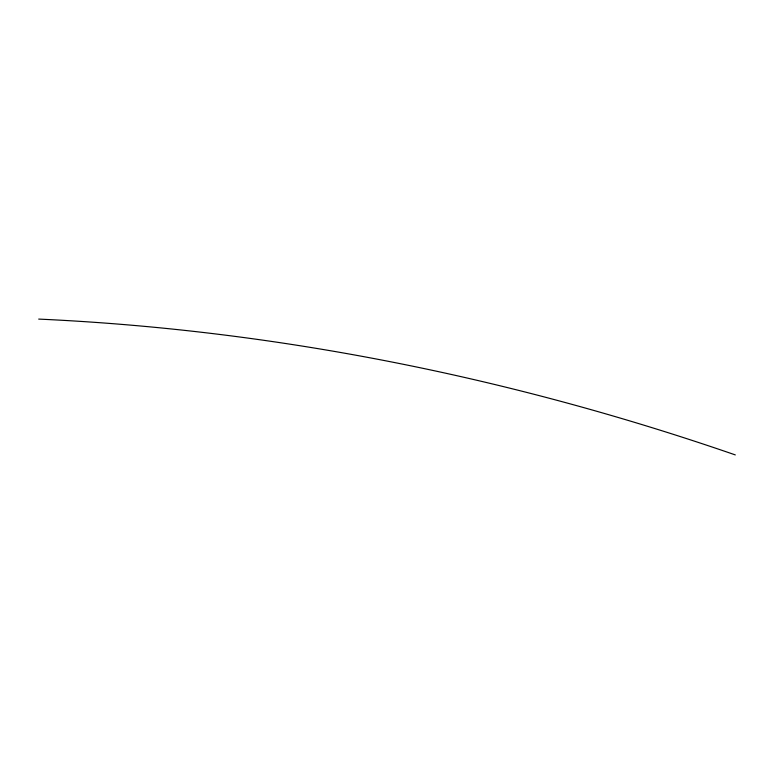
<?xml version="1.0" encoding="UTF-8"?>
<svg xmlns="http://www.w3.org/2000/svg" width="774" height="774" viewBox="0 0 774 774"><rect width="100%" height="100%" fill="white"/><g stroke="black" fill="none" stroke-linecap="round" stroke-linejoin="round"><path stroke-width="1.16" d="M38.7 319.091C275.931 329.966 510.985 377.393 735.3 454.909"/></g></svg>
